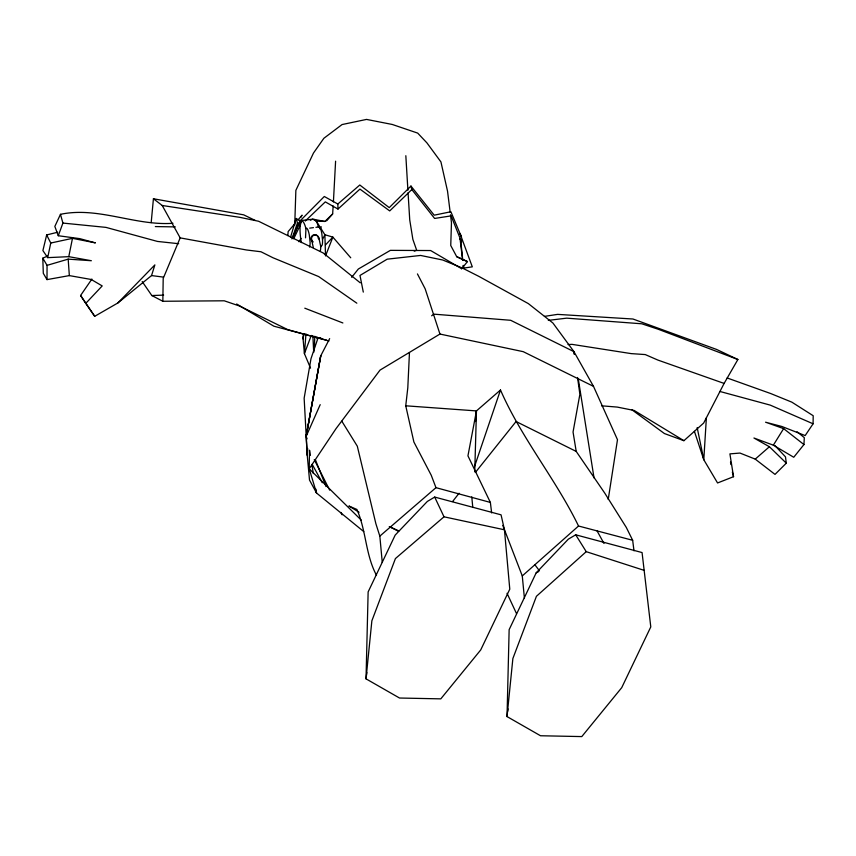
<?xml version="1.0" encoding="UTF-8"?>
<svg xmlns="http://www.w3.org/2000/svg" width="856" height="856" viewBox="0 0 856 856"><rect width="100%" height="100%" fill="white"/><g stroke="black" fill="none" stroke-linecap="round" stroke-linejoin="round"><path stroke-width="1.28" d="M117.861 302.971L154.872 264.9L151.544 275.568L117.861 302.971L94.706 316.313L85.761 303.377L102.206 285.925L91.228 279.484L69.336 275.6L47.005 279.612L47.059 265.36L42.8 258.17L47.455 256.126M314.27 350.789L314.783 336.226M694.409 431.328L703.793 459.736L717.563 482.966L733.538 476.696L729.911 453.883L739.98 453.059L755.238 459.126L775.012 474.395L786.3 463.16L769.405 446.746L753.933 438.005L773.353 445.174L793.747 457.265L803.945 444.553L783.625 428.621L765.564 422.201L781.913 426.502L805.164 435.576L813.082 423.795L813.2 415.727L791.832 402.149L770.764 393.567L727.14 377.967M328.971 340.977L287.83 329.656L239.487 306.009L224.251 300.798L162.843 301.269L163.196 278.446L180.167 237.882L162.212 205.483L153.427 198.763L151.191 222.603M322.562 239.423L324.873 234.726L325.526 255.923L332.866 237.112L324.873 234.726L316.335 221.158L312.804 219.168L300.039 220.666L292.506 238.043M507.03 716.579L509.138 629.663L536.188 572.825L568.363 539.141L575.703 534.807L642.064 552.559L650.785 626.902L621.723 687.657L581.791 736.588L540.521 735.753L507.03 716.579L512.872 658.532L536.423 596.3L586.232 551.671L644.236 570.385M474.748 471.752L476.45 410.912L500.493 390.004C521.454 438.133 555.651 478.986 578.538 526.012L632.659 540.286L633.996 550.804M294.731 225.107L295.866 190.353L313.478 153.053L323.868 138.287L342.058 124.559L366.539 119.412L392.262 124.462L417.685 133.097L426.898 142.845L440.936 161.923L447.528 191.145L450.16 212.16M305.517 237.84L305.956 228.606A9.758 2.022 82.5 0 1 309.305 234.919L310.107 242.302A9.758 2.022 82.5 0 1 309.508 247.063M409.457 352.651L407.798 387.822L405.744 405.798L413.887 442.006L431.253 475.273L435.971 487.663L490.37 502.419L491.654 512.947M335.595 161.196L333.412 201.92M803.945 444.553L804.298 437.651L797.054 431.734M326.575 220.869L332.652 213.914L333.155 205.911M706.382 417.792L703.793 459.736L697.169 427.625M307.7 448.63L307.25 455.285L309.508 480.055L316.527 493.013L363.725 531.576M305.966 333.872L304.426 353.624L310.546 368.187M287.83 235.561L288.151 231.58L294.71 223.855M475.497 421.548L476.45 410.912L405.744 405.798M303.698 333.712L303.067 338.923L304.426 353.624L311.295 335.424M303.677 333.872L303.067 338.923L303.859 333.819M366.796 672.399L366.026 678.851L399.517 698.025L440.797 698.86L480.719 649.929L509.78 589.174L504.452 529.789L501.06 514.831L434.698 497.079L427.369 501.413L395.183 535.096L368.134 591.935L366.026 678.851L371.868 620.803L395.419 558.572L444.007 516.81L504.452 529.789M507.651 711.422L507.961 708.832M608.22 499.455L617.486 439.706L593.497 386.356L573.959 351.666L552.901 323.001L528.323 303.591L478.804 276.349L462.294 267.992L442.702 259.999L420.596 255.441L387.18 259.175L359.991 275.45L363.297 292.099M476.45 410.912L467.943 455.863L490.37 502.419M57.727 232.222L46.663 234.94L42.896 250.573L47.69 257.645L68.78 256.661L72.482 238.343L95.391 242.879L79.79 238.642L58.272 235.732L54.838 226.433L60.466 214.321C98.162 206.339 135.023 225.995 172.976 223.288M47.69 257.645L50.75 243.029L46.663 234.94M290.537 237.305L296.123 218.483L300.328 220.816L300.873 222.774M320.315 250.958A17.077 3.542 82.5 0 0 320.7 248.219L320.957 245.64A9.758 2.022 82.5 0 0 322.573 240.654L321.781 233.281A9.758 2.022 82.5 0 0 318.432 226.968L317.63 224.272A17.077 3.542 82.5 0 0 314.494 219.457M474.641 466.199L500.493 390.004M291.896 238.92L297.471 223.042L296.123 218.483M58.272 235.732L62.916 223.074L60.466 214.321M300.146 220.837L324.306 196.495L337.82 204.017L337.992 209.057L325.301 201.877L305.239 221.062M320.197 404.653L306.148 436.41L307.25 455.285L304.148 398.179L310.995 358.696L318.079 337.778L320.743 337.681M292.699 237.904L300.328 220.816L300.574 224.368L293.736 238.76M329.646 338.623L320.733 355.861L306.148 436.41L307.111 438.861M544.437 316.388L557.566 314.377L632.98 319.01L716.611 349.451L737.883 359.509L724.112 383.424L703.664 423.057L683.912 440.69L664.417 433.543L632.06 409.885M300.734 217.456L302.082 215.156L297.984 219.992M298.979 241.767L301.055 238.375M773.353 445.174L783.625 428.621M85.761 303.377L80.592 295.481L91.881 279.067M452.599 501.53L459.073 493.227M475.38 472.448L516.072 421.516L576.206 451.412L604.721 493.067L626.314 527.457L632.659 540.286M351.666 277.333L358.332 269.019L390.39 250.359L430.654 250.541L461.598 268.688M461.662 268.816L467.451 261.594L456.719 256.693L450.748 245.512L451.465 222.656L450.481 214.781M319.609 228.809L321.353 226.829M325.687 244.698L332.866 237.112L350.746 257.795M463.578 268.11L463.299 265.456L463.578 268.11L472.309 266.837L460.014 233.549L461.491 237.112L450.887 211.753L434.185 215.177L410.955 186.062L389.255 207.634L359.798 185.003L337.82 204.017M316.335 221.158L324.938 221.436L332.652 213.914M410.955 186.062L411.822 189.551L389.715 210.918L359.937 189.101L337.992 209.057M524.407 598.162L522.278 575.928L578.538 526.012M755.238 459.126L769.405 446.746M382.258 562.328L379.829 536.124L435.971 487.663M431.638 315.81L433.725 314.141L510.679 320.294L573.959 351.666L574.376 354.298L573.959 351.666M593.497 386.356L523.23 351.666L439.952 334.054L380.032 370.092L336.023 428.642L309.209 468.799L316.527 493.013L315.885 489.118M536.188 572.825L538.531 571.669M310.354 220.206L312.804 219.168L324.938 221.436M414.218 251.161L416.679 250.252L412.87 239.38L409.735 219.917L408.066 192.793M47.059 265.36L68.18 259.133L91.367 260.727L68.78 256.661M50.75 243.029L72.482 238.343M309.69 228.135L313.435 227.643M315.928 227.322L318.421 226.99M548.3 320.379L566.693 318.154L641.807 323.793L658.499 329.346L737.883 359.509M568.031 344.561L572.011 344.358L631.193 353.614L645.264 354.577L657.847 360.055L724.112 383.424M142.192 281.56L151.833 295.545L163.624 295.117M155.332 226.573L175.309 226.894M601.565 405.808L617.262 407.082L634.178 410.473L683.912 440.69M62.916 223.074L105.973 227.386L157.461 241.435L178.669 243.703M151.544 275.568L163.41 277.109M162.212 205.483L240.044 217.381L258.587 221.255L323.226 253.001L360.258 282.833M153.427 198.763L243.682 214.845L255.206 220.42M180.167 237.882L246.389 249.963L260.973 251.76L273.064 257.795L318.678 276.574L356.834 303.185M326.607 340.207L273.867 326.19L236.663 303.998M304.79 308.192L342.871 322.969M297.471 223.042L299.386 223.865M389.266 526.675L398.917 530.923M467.451 261.594L456.719 256.693M813.082 423.795L770.261 405.123L719.875 391.46M151.833 295.545L162.843 301.269M389.769 526.718L397.976 531.03M359.06 512.252L348.927 506.014L356.909 509.459C366.24 530.474 365.437 554.677 376.49 575.296M361.253 520.116L309.209 468.799L309.519 450.203L310.375 455.392M775.044 445.709L785.487 456.879L786.3 463.16M411.822 189.551L434.613 218.451L451.123 215.873L461.609 242.13L460.036 238.664L462.657 260.427M534.765 564.596L539.473 570.845M80.592 295.481L94.706 316.313M575.703 534.807L586.232 551.671M341.833 421.216L357.305 446.179L375.88 523.712L379.829 536.124M47.005 279.612L43.303 273.332L42.8 258.17M597.049 530.859L603.994 543.464M312.258 464.434L322.273 482.72M417.439 273.92L425.165 288.825L439.952 334.054M314.259 459.597L329.667 490.124M340.923 512.444L342.111 514.788M434.698 497.079L444.007 516.81M507.041 593.294L516.51 613.602M315.361 459.661L326.04 486.572M502.793 525.413L522.278 575.928M305.945 228.627L305.153 225.92A17.077 3.542 82.5 0 0 300.531 223.47A17.077 3.542 82.5 0 0 301.333 242.612M732.34 472.041L733.538 476.696M318.849 237.893L320.775 246.656M311.552 239.605L313.296 247.48M316.902 336.783L317.373 339.137M311.862 464.466L313.339 473.55M576.206 451.412L573.049 432.034L579.876 394.295L577.543 377.496M578.346 379.283L594.032 477.916M730.51 461.994L730.917 464.562M460.56 238.867L462.754 260.138M471.784 496.876L472.78 507.458M68.18 259.133L69.336 275.6M407.905 190.203L405.83 155.717M312.868 335.648L313.724 352.415M311.884 240.536A3.82 3.713 -68.6 0 1 314.43 235.047A3.82 3.713 -68.6 0 1 318.914 238.888M313.168 241.981A3.82 3.713 -68.6 0 1 312.429 241.349M312.601 241.756A3.82 3.713 -68.6 0 1 312.954 235.175A3.82 3.713 -68.6 0 1 318.357 238.664M320.733 355.861L306.148 436.41L320.733 355.861"/></g></svg>
